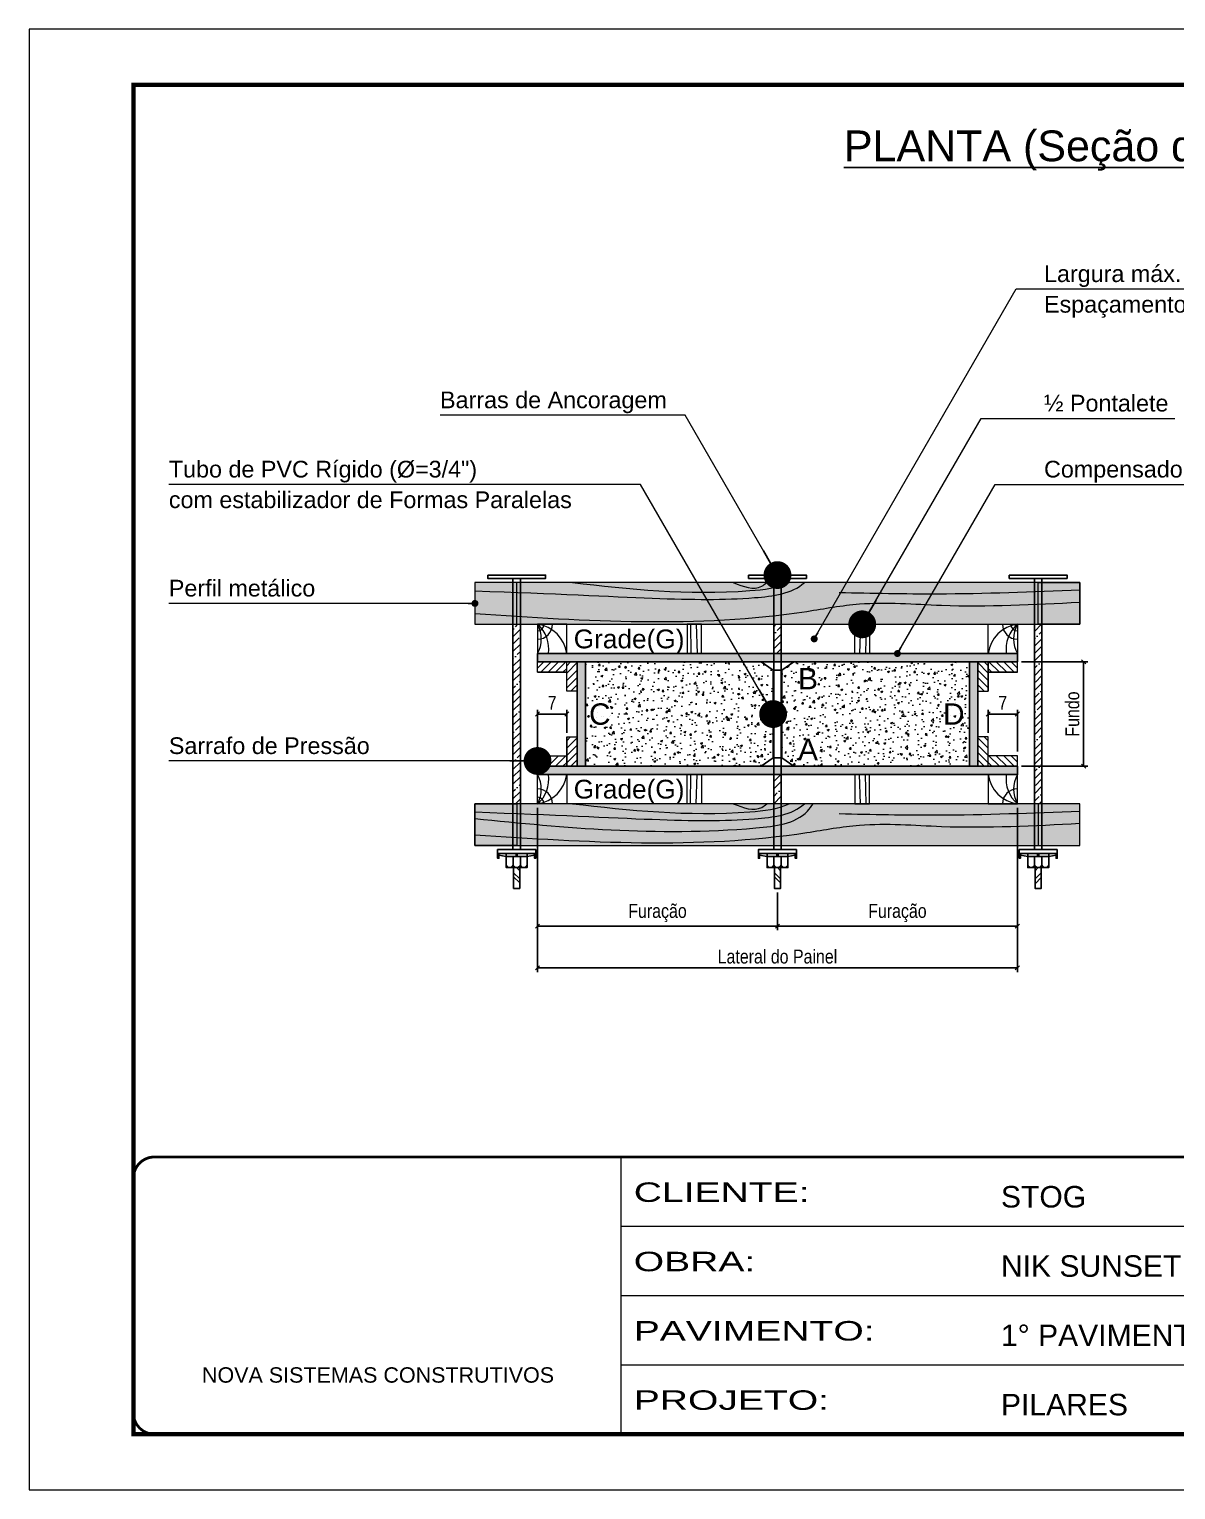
# Model space of a CAD drawing. Header units: millimetres. Extents: x 787 to 8287, y -592 to 17063.
# Drawn here: x 6194 to 7018, y 10894 to 11944 of the extents above; entities that cross this region are included whole.
import ezdxf
from ezdxf.enums import TextEntityAlignment as Align

# ---------------------------------------------------------------- set-up
doc = ezdxf.new("R2010")
doc.units = ezdxf.units.MM
for name, pattern in [('CONTINUO', [0]), ('DASHED', [0.75, 0.5, -0.25]), ('HIDDEN', [0.375, 0.25, -0.125])]:
    doc.linetypes.add(name, pattern=pattern)
doc.layers.add('BARRA ANCORAGEM', color=251, linetype='Continuous')
doc.layers.add('COTA', color=241, linetype='Continuous')
for name, color, linetype, lineweight in [('Demarcação 1', 251, 'Continuous', 9), ('Demarcação 2', 254, 'Continuous', 9), ('Folhas', 255, 'Continuous', 9), ('Hachura', 251, 'Continuous', 9), ('Madeira', 126, 'Continuous', 18), ('Perfil Metálico', 224, 'Continuous', 18), ('SARRAFO DE PRESSAO', 251, 'DASHED', 9)]:
    doc.layers.add(name, color=color, linetype=linetype, lineweight=lineweight)
doc.styles.add('ARIAL', font='arial.ttf')
doc.styles.add('COTA TECNICA-50', font='techl___.ttf', dxfattribs={"height": 10})
doc.styles.add('SANSSERIF', font='sas_____.pfb')
doc.styles.get("Standard").update_dxf_attribs({"font": 'arial.ttf'})
doc.styles.add('Tecnologia', font='')
doc.styles.get('Tecnologia').set_extended_font_data('Forgotten Futurist')
doc.dimstyles.new('3x', dxfattribs={"dimtxt": 10, "dimasz": 5, "dimexe": 7, "dimexo": 5, "dimgap": 4, "dimtad": 1, "dimdec": 4, "dimlfac": 0.3333333333333333, "dimdsep": 46, "dimtxsty": 'Standard', "dimblk": 'DOT', "dimcen": 0.09, "dimclrd": 1, "dimclre": 1, "dimclrt": 2, "dimadec": 0, "dimazin": 2, "dimtfac": 1, "dimtdec": 4, "dimtmove": 0, "dimatfit": 3, "dimldrblk": 'DOT', "dimfxl": 0, "dimtolj": 1, "dimtzin": 0, "dimlwd": 9, "dimlwe": 9, "dimarcsym": 0})
doc.dimstyles.new('COTA PAINEL-50', dxfattribs={"dimtxt": 10, "dimasz": 3, "dimexe": 3, "dimexo": 3, "dimgap": 3, "dimtad": 1, "dimdec": 1, "dimzin": 12, "dimdsep": 46, "dimtxsty": 'COTA TECNICA-50', "dimblk1": 'OBLIQUE', "dimblk2": 'OBLIQUE', "dimsah": 1, "dimcen": 0.9, "dimclrd": 4, "dimclre": 4, "dimclrt": 240, "dimadec": 1, "dimazin": 3, "dimtfac": 1, "dimtdec": 1, "dimtmove": 0, "dimatfit": 3, "dimfxl": 0, "dimtolj": 1, "dimtzin": 12, "dimarcsym": 0})
pattern_1 = [(45, (-985.817407398943, 18945.69588823731), (-5.303300858899106, 5.303300858899107), []), (45, (-980.514106548937, 18945.69588823731), (-5.303300858899106, 5.303300858899107), [9.375, -1.875, 0, -1.875])]

# ---------------------------------------------------------------- blocks, each defined once
blk = doc.blocks.new('_Oblique')
at = {"color": 0, "linetype": 'ByBlock', "lineweight": -2}
blk.add_line((-0.5, -0.5), (0.5, 0.5), dxfattribs=at)
blk = doc.blocks.new('*D289')
at = {"layer": 'COTA', "color": 4, "lineweight": -2}
for p, q in [((6907.511928623306, 11489.3261033195), (6955.175473147383, 11489.3261033195)), ((6952.175473147383, 11489.3261033195), (6952.175473147383, 11414.3261033945)), ((6907.511928623364, 11414.3261033945), (6955.175473147383, 11414.3261033945))]:
    blk.add_line(p, q, dxfattribs=at)
at = {"layer": 'Defpoints', "color": 0}
for p in [(6904.511928623306, 11489.3261033195), (6904.511928623364, 11414.3261033945), (6952.175473147383, 11414.3261033945)]:
    blk.add_point(p, dxfattribs=at)
at = {"layer": 'COTA', "color": 4, "lineweight": -2, "xscale": 3, "yscale": 3, "zscale": 3}
for p, rotation in [((6952.175473147383, 11489.3261033195), 90), ((6952.175473147383, 11414.3261033945), 270)]:
    blk.add_blockref('_Oblique', p, dxfattribs=dict(at, rotation=rotation))
at = {"layer": 'COTA', "color": 240, "insert": (6944.051204141537, 11451.826103357), "char_height": 10, "attachment_point": 5, "rotation": 90, "style": 'COTA TECNICA-50'}
blk.add_mtext('\\A1;Fundo', dxfattribs=at)
blk = doc.blocks.new('*D290')
at = {"layer": 'COTA', "color": 4, "lineweight": -2}
for p, q in [((6559.511929029155, 11384.32610342411), (6559.511929029155, 11296.36357000111)), ((6732.011928826301, 11323.43746348802), (6732.011928826301, 11296.36357000111)), ((6559.511929029155, 11299.36357000111), (6732.011928826301, 11299.36357000111))]:
    blk.add_line(p, q, dxfattribs=at)
at = {"layer": 'Defpoints', "color": 0}
for p in [(6559.511929029155, 11387.32610342411), (6732.011928826301, 11326.43746348802), (6732.011928826301, 11299.36357000111)]:
    blk.add_point(p, dxfattribs=at)
at = {"layer": 'COTA', "color": 4, "lineweight": -2, "xscale": 3, "yscale": 3, "zscale": 3, "rotation": 180}
blk.add_blockref('_Oblique', (6559.511929029155, 11299.36357000111), dxfattribs=at)
at = {"layer": 'COTA', "color": 4, "lineweight": -2, "xscale": 3, "yscale": 3, "zscale": 3}
blk.add_blockref('_Oblique', (6732.011928826301, 11299.36357000111), dxfattribs=at)
at = {"layer": 'COTA', "color": 240, "insert": (6645.761928927728, 11308.75976883151), "char_height": 10, "attachment_point": 5, "style": 'COTA TECNICA-50'}
blk.add_mtext('\\A1;Furação', dxfattribs=at)
blk = doc.blocks.new('*D291')
at = {"layer": 'COTA', "color": 4, "lineweight": -2}
for p, q in [((6904.511928623418, 11384.32610342411), (6904.511928623418, 11296.36357000111)), ((6732.011928826301, 11323.43746348802), (6732.011928826301, 11296.36357000111)), ((6732.011928826301, 11299.36357000111), (6904.511928623418, 11299.36357000111))]:
    blk.add_line(p, q, dxfattribs=at)
at = {"layer": 'Defpoints', "color": 0}
for p in [(6904.511928623418, 11387.32610342411), (6732.011928826301, 11326.43746348802), (6904.511928623418, 11299.36357000111)]:
    blk.add_point(p, dxfattribs=at)
at = {"layer": 'COTA', "color": 4, "lineweight": -2, "xscale": 3, "yscale": 3, "zscale": 3, "rotation": 180}
blk.add_blockref('_Oblique', (6732.011928826301, 11299.36357000111), dxfattribs=at)
at = {"layer": 'COTA', "color": 4, "lineweight": -2, "xscale": 3, "yscale": 3, "zscale": 3}
blk.add_blockref('_Oblique', (6904.511928623418, 11299.36357000111), dxfattribs=at)
at = {"layer": 'COTA', "color": 240, "insert": (6818.26192872486, 11308.75976883151), "char_height": 10, "attachment_point": 5, "style": 'COTA TECNICA-50'}
blk.add_mtext('\\A1;Furação', dxfattribs=at)
blk = doc.blocks.new('*D292')
at = {"layer": 'COTA', "color": 4, "lineweight": -2}
for p, q in [((6559.511929029155, 11384.32610342411), (6559.511929029155, 11266.36357000111)), ((6904.511928623418, 11384.32610342411), (6904.511928623418, 11266.36357000111)), ((6559.511929029155, 11269.36357000111), (6904.511928623418, 11269.36357000111))]:
    blk.add_line(p, q, dxfattribs=at)
at = {"layer": 'Defpoints', "color": 0}
for p in [(6559.511929029155, 11387.32610342411), (6904.511928623418, 11387.32610342411), (6904.511928623418, 11269.36357000111)]:
    blk.add_point(p, dxfattribs=at)
at = {"layer": 'COTA', "color": 4, "lineweight": -2, "xscale": 3, "yscale": 3, "zscale": 3, "rotation": 180}
blk.add_blockref('_Oblique', (6559.511929029155, 11269.36357000111), dxfattribs=at)
at = {"layer": 'COTA', "color": 4, "lineweight": -2, "xscale": 3, "yscale": 3, "zscale": 3}
blk.add_blockref('_Oblique', (6904.511928623418, 11269.36357000111), dxfattribs=at)
at = {"layer": 'COTA', "color": 240, "insert": (6732.011928826287, 11277.42204953327), "char_height": 10, "attachment_point": 5, "style": 'COTA TECNICA-50'}
blk.add_mtext('\\A1;Lateral do Painel', dxfattribs=at)
blk = doc.blocks.new('*D293')
at = {"layer": 'COTA', "color": 4, "lineweight": -2}
for p, q in [((6559.511929029242, 11424.82610338625), (6559.511929029242, 11454.826103357)), ((6559.511929029242, 11451.826103357), (6580.511929006134, 11451.826103357)), ((6580.511929006134, 11438.32610337307), (6580.511929006134, 11454.826103357))]:
    blk.add_line(p, q, dxfattribs=at)
at = {"layer": 'Defpoints', "color": 0}
for p in [(6580.511929006134, 11451.826103357), (6580.511929006134, 11435.32610337307), (6559.511929029242, 11421.82610338625)]:
    blk.add_point(p, dxfattribs=at)
at = {"layer": 'COTA', "color": 4, "lineweight": -2, "xscale": 3, "yscale": 3, "zscale": 3, "rotation": 180}
blk.add_blockref('_Oblique', (6559.511929029242, 11451.826103357), dxfattribs=at)
at = {"layer": 'COTA', "color": 4, "lineweight": -2, "xscale": 3, "yscale": 3, "zscale": 3}
blk.add_blockref('_Oblique', (6580.511929006134, 11451.826103357), dxfattribs=at)
at = {"layer": 'COTA', "color": 240, "insert": (6570.011929017717, 11459.89920277221), "char_height": 10, "attachment_point": 5, "style": 'COTA TECNICA-50'}
blk.add_mtext('\\A1;7', dxfattribs=at)
blk = doc.blocks.new('*D294')
at = {"layer": 'COTA', "color": 4, "lineweight": -2}
for p, q in [((6883.51192864644, 11438.32610337307), (6883.51192864644, 11454.826103357)), ((6904.511928623302, 11451.826103357), (6883.51192864644, 11451.826103357)), ((6904.511928623302, 11424.82610338625), (6904.511928623302, 11454.826103357))]:
    blk.add_line(p, q, dxfattribs=at)
at = {"layer": 'Defpoints', "color": 0}
for p in [(6883.51192864644, 11451.826103357), (6883.51192864644, 11435.32610337307), (6904.511928623302, 11421.82610338625)]:
    blk.add_point(p, dxfattribs=at)
at = {"layer": 'COTA', "color": 4, "lineweight": -2, "xscale": 3, "yscale": 3, "zscale": 3, "rotation": 180}
blk.add_blockref('_Oblique', (6883.51192864644, 11451.826103357), dxfattribs=at)
at = {"layer": 'COTA', "color": 4, "lineweight": -2, "xscale": 3, "yscale": 3, "zscale": 3}
blk.add_blockref('_Oblique', (6904.511928623302, 11451.826103357), dxfattribs=at)
at = {"layer": 'COTA', "color": 240, "insert": (6894.011928634885, 11459.89920277221), "char_height": 10, "attachment_point": 5, "style": 'COTA TECNICA-50'}
blk.add_mtext('\\A1;7', dxfattribs=at)
blk = doc.blocks.new('_Dot')
at = {"color": 0, "linetype": 'ByBlock', "lineweight": -2}
blk.add_line((-0.5, 0), (-1, 0), dxfattribs=at)
at = {"color": 0, "linetype": 'ByBlock', "const_width": 0.5}
blk.add_lwpolyline([(-0.25, 0, 1), (0.25, 0, 1)], format="xyb", close=True, dxfattribs=at)
blk = doc.blocks.new('9999999999')
at = {"color": 30, "linetype": 'CONTINUO'}
for p, q in [((98564.56196592061, 34230.20511460536), (98564.56196592061, 34429.44862801625)), ((98564.56196592061, 34379.63774966353), (99583.97835781069, 34379.63774966353)), ((98564.56196592061, 34329.8268713108), (99487.97835781069, 34329.8268713108)), ((98564.56196592063, 34280.01599295808), (99487.97835781069, 34280.01599295808))]:
    blk.add_line(p, q, dxfattribs=at)
at = {"color": 30, "linetype": 'CONTINUO', "const_width": 2}
blk.add_lwpolyline([(99583.97835781069, 34230.20511460536), (99583.97835781069, 34414.44862801625, 0.4142135623730951), (99568.97835781069, 34429.44862801625), (98228.97835781069, 34429.44862801625, 0.4142135623730951), (98213.97835781069, 34414.44862801625), (98213.97835781069, 34245.20511460536, 0.4142135623730951), (98228.97835781069, 34230.20511460536), (99583.97835781069, 34230.20511460536)], format="xyb", dxfattribs=at)
at = {"layer": 'Folhas'}
blk.add_lwpolyline([(98138.97835781069, 34190.20511460536), (99623.97835781069, 34190.20511460536), (99623.97835781069, 35240.20511460536), (98138.97835781069, 35240.20511460536)], close=True, dxfattribs=at)
at = {"layer": 'Folhas', "color": 30, "const_width": 3}
blk.add_lwpolyline([(98213.97835781069, 34230.20511460536), (99583.97835781069, 34230.20511460536), (99583.97835781069, 35200.20511460536), (98213.97835781069, 35200.20511460536)], close=True, dxfattribs=at)
at = {"color": 7, "linetype": 'Continuous', "ltscale": 5, "style": 'ARIAL'}
for s, height, p in [('STOG', 15.48288, (98837.6812528586, 34393.12953067552)), ('NIK SUNSET', 15.48288, (98837.6812528586, 34343.3186523228)), ('1° PAVIMENTO', 15.48288, (98837.6812528586, 34293.50777397008)), ('NOVA SISTEMAS CONSTRUTIVOS', 11.0592, (98263.18703214587, 34267.21182737108)), ('PILARES', 15.48288, (98837.6812528586, 34243.69689561735))]:
    blk.add_text(s, height=height, dxfattribs=at).set_placement(p)
at = {"layer": 'Folhas', "color": 7, "style": 'Tecnologia', "width": 1.5}
for s, p in [('CLIENTE:', (98573.65419061291, 34397.16605924374)), ('OBRA:', (98573.65419061291, 34347.31415840245)), ('PAVIMENTO:', (98573.65419061291, 34297.50328004972)), ('PROJETO:', (98573.65419061291, 34247.692401697))]:
    blk.add_text(s, height=14, dxfattribs=at).set_placement(p)

msp = doc.modelspace()

# ---------------------------------------------------------------- hatches: boundary and pattern name
at = {"layer": 'Demarcação 1'}
for points in [[(6559.511929029271, 11495.32610331292), (6904.511928623302, 11495.32610331292), (6904.511928623302, 11489.3261033195), (6559.511929029271, 11489.3261033195)], [(6588.011928997927, 11489.3261033195), (6594.011928991291, 11489.3261033195), (6594.011928991291, 11414.3261033945), (6588.011928997927, 11414.3261033945)], [(6870.011928661312, 11489.3261033195), (6876.011928654676, 11489.3261033195), (6876.011928654676, 11414.3261033945), (6870.011928661312, 11414.3261033945)], [(6904.511928623302, 11414.3261033945), (6559.511929029242, 11414.3261033945), (6559.511929029242, 11408.32610340106), (6904.511928623302, 11408.32610340106)]]:
    msp.add_hatch(color=256, dxfattribs=at).paths.add_polyline_path(points)
at = {"layer": 'Demarcação 2'}
for points in [[(6949.511928575339, 11546.32610325678), (6514.511929077264, 11546.32610325678), (6514.511929077264, 11516.32610328978), (6949.511928575339, 11516.32610328978)], [(6949.511928575339, 11387.3261034242), (6514.511929077264, 11387.3261034242), (6514.511929077264, 11357.32610345719), (6949.511928575339, 11357.32610345719)]]:
    msp.add_hatch(color=256, dxfattribs=at).paths.add_polyline_path(points)
at = {"layer": 'Hachura'}
h = msp.add_hatch(dxfattribs=at)
h.set_pattern_fill('ANSI35', color=256, scale=30, style=0)
h.set_pattern_definition(pattern_1)
h.paths.add_polyline_path([(6541.848384505247, 11387.3261034242), (6547.175473586271, 11387.3261034242), (6547.175473586271, 11516.32610328978), (6541.848384505247, 11516.32610328978)])
h = msp.add_hatch(dxfattribs=at)
h.set_pattern_fill('ANSI35', color=256, scale=30, style=0)
h.set_pattern_definition(pattern_1)
h.paths.add_polyline_path([(6729.348384285804, 11495.32610331292), (6734.675473366799, 11495.32610331292), (6734.675473366799, 11516.32610328978), (6729.348384285804, 11516.32610328978)])
h = msp.add_hatch(dxfattribs=at)
h.set_pattern_fill('ANSI35', color=256, scale=30, style=0)
h.set_pattern_definition(pattern_1)
h.paths.add_polyline_path([(6916.848384066303, 11387.3261034242), (6922.175473147356, 11387.3261034242), (6922.175473147356, 11516.32610328978), (6916.848384066303, 11516.32610328978)])
h = msp.add_hatch(dxfattribs=at)
h.set_pattern_fill('ANSI31', color=256, scale=30, style=0)
h.set_pattern_definition([(45, (2895.102186156488, 10222.78142507711), (-2.651650429449553, 2.651650429449553), [])])
h.paths.add_polyline_path([(6580.511929006134, 11489.3261033195), (6559.511929029242, 11489.3261033195), (6559.511929029242, 11481.82610332775), (6580.511929006134, 11481.82610332775)])
h = msp.add_hatch(dxfattribs=at)
h.set_pattern_fill('ANSI31', color=256, scale=30, style=0)
h.set_pattern_definition([(45, (9695.607702008208, 16219.16652532628), (-2.651650429449553, 2.651650429449553), [])])
h.paths.add_polyline_path([(6588.011928997927, 11468.32610334259), (6588.011928997927, 11489.3261033195), (6580.511929006134, 11489.3261033195), (6580.511929006134, 11468.32610334259)])
h = msp.add_hatch(dxfattribs=at)
h.set_pattern_fill('AR-CONC', color=256, scale=2, style=0)
h.set_pattern_definition([(49.99999999999999, (2895.102186156488, 10242.28142507711), (14.34520365201507, -1.255042699651902), [1.5, -16.5]), (355, (2895.102186156488, 10242.28142507711), (-2.77502667226, 15.04384267400024), [1.2, -13.2]), (100.4514, (2896.297619756493, 10242.17683827711), (11.57018763428043, 13.78879084121907), [1.274803799999988, -14.0228422399999]), (46.18420000000002, (2895.102186156488, 10246.28142507711), (21.34482097251289, -3.310380286580362), [2.249999999999994, -24.74999999999995]), (96.63559999999998, (2896.880921056487, 10246.00555893711), (18.69325411097407, 19.48235741800884), [1.912205759999996, -21.03425999999994]), (351.1842, (2895.102186156488, 10246.28142507711), (18.69323890267254, 19.48237201850649), [1.8, -19.8]), (21, (2897.102186156488, 10245.28142507711), (11.93814104236923, -8.052377813306776), [1.5, -16.5]), (326.0000000000001, (2897.102186156488, 10245.28142507711), (4.866306638431634, 14.50300090093706), [1.2, -13.2]), (71.4514, (2898.097030816491, 10244.61039295711), (16.8044525716298, 6.450609934199048), [1.2748038, -14.02284224]), (37.50000000000001, (2895.102186156488, 10242.28142507711), (0.2431971063458134, 6.65787707662623), [0, -13.04, 0, -13.4, 0, -13.25]), (7.499999999999999, (2895.102186156488, 10242.28142507711), (5.261390748842972, 7.888234237647205), [0, -7.64, 0, -12.74, 0, -5.05]), (327.5, (2890.642186156481, 10242.28142507711), (10.67644872344818, -0.451097434687596), [0, -5, 0, -15.6, 0, -20.7]), (317.5, (2888.642186156481, 10242.28142507711), (11.66372338684772, 2.002099646646353), [0, -6.5, 0, -10.36, 0, -14.7])])
h.paths.add_polyline_path([(6728.886928829474, 11483.32610332549), (6720.348384294768, 11489.3261033195), (6594.011928991291, 11489.3261033195), (6594.011928991291, 11414.3261033945), (6720.348384294768, 11414.3261033945), (6728.886928829474, 11420.3261033885)])
h.paths.add_polyline_path([(6870.011928661312, 11414.3261033945), (6870.011928661312, 11489.3261033195), (6743.675473357835, 11489.3261033195), (6735.136928823129, 11483.32610332551), (6735.136928823129, 11420.32610338849), (6743.675473357835, 11414.3261033945)])
h.paths.add_polyline_path([(6592.560153715771, 11439.9131975038), (6615.99829830118, 11439.9131975038), (6615.99829830118, 11463.7390092102), (6592.560153715771, 11463.7390092102)], flags=9)
h.paths.add_polyline_path([(6742.945826110947, 11414.80610340717), (6765.000942048493, 11414.80610340717), (6765.000942048493, 11437.84610338182), (6742.945826110947, 11437.84610338182)], flags=25)
h.paths.add_polyline_path([(6742.977258580206, 11465.80610333217), (6764.969509579234, 11465.80610333217), (6764.969509579234, 11488.84610330682), (6742.977258580206, 11488.84610330682)], flags=24)
h.paths.add_polyline_path([(6847.178624762972, 11440.30610336967), (6870.354832104458, 11440.30610336967), (6870.354832104458, 11463.34610334432), (6847.178624762972, 11463.34610334432)], flags=9)
h = msp.add_hatch(dxfattribs=at)
h.set_pattern_fill('ANSI31', color=256, scale=30, style=0)
h.set_pattern_definition([(135, (3768.416155644336, 16219.16652532628), (2.651650429449553, 2.651650429449553), [])])
h.paths.add_polyline_path([(6876.011928654676, 11468.32610334259), (6876.011928654676, 11489.3261033195), (6883.511928646411, 11489.3261033195), (6883.511928646411, 11468.32610334259)])
h = msp.add_hatch(dxfattribs=at)
h.set_pattern_fill('ANSI31', color=256, scale=30, style=0)
h.set_pattern_definition([(135, (10568.92167149609, 10222.78142507711), (2.651650429449553, 2.651650429449553), [])])
h.paths.add_polyline_path([(6883.511928646411, 11489.3261033195), (6904.511928623302, 11489.3261033195), (6904.511928623302, 11481.82610332775), (6883.511928646411, 11481.82610332775)])
h = msp.add_hatch(dxfattribs=at)
h.set_pattern_fill('ANSI31', color=256, scale=30, style=0)
h.set_pattern_definition([(45, (9695.607702008208, 16165.16652537984), (-2.651650429449553, 2.651650429449553), [])])
h.paths.add_polyline_path([(6588.011928997868, 11414.32610339616), (6588.011928997868, 11435.32610337307), (6580.511929006134, 11435.32610337307), (6580.511929006134, 11414.32610339616)])
h = msp.add_hatch(dxfattribs=at)
h.set_pattern_fill('ANSI31', color=256, scale=30, style=0)
h.set_pattern_definition([(135, (3768.416155644394, 16165.16652537984), (2.651650429449553, 2.651650429449553), [])])
h.paths.add_polyline_path([(6876.011928654676, 11414.32610339616), (6876.011928654676, 11435.32610337307), (6883.51192864644, 11435.32610337307), (6883.51192864644, 11414.32610339616)])
h = msp.add_hatch(dxfattribs=at)
h.set_pattern_fill('ANSI31', color=256, scale=30, style=0)
h.set_pattern_definition([(45, (2895.102186156488, 10155.28142514386), (-2.651650429449553, 2.651650429449553), [])])
h.paths.add_polyline_path([(6580.511929006134, 11421.82610338625), (6559.511929029242, 11421.82610338625), (6559.511929029242, 11414.3261033945), (6580.511929006134, 11414.3261033945)])
h = msp.add_hatch(dxfattribs=at)
h.set_pattern_fill('ANSI31', color=256, scale=30, style=0)
h.set_pattern_definition([(135, (10568.92167149609, 10155.28142514386), (2.651650429449553, 2.651650429449553), [])])
h.paths.add_polyline_path([(6883.511928646411, 11421.82610338625), (6904.511928623302, 11421.82610338625), (6904.511928623302, 11414.3261033945), (6883.511928646411, 11414.3261033945)])
h = msp.add_hatch(dxfattribs=at)
h.set_pattern_fill('ANSI35', color=256, scale=30, style=0)
h.set_pattern_definition(pattern_1)
h.paths.add_polyline_path([(6734.67547336674, 11408.32610340106), (6729.348384285746, 11408.32610340106), (6729.348384285746, 11387.3261034242), (6734.67547336674, 11387.3261034242)])

# ---------------------------------------------------------------- linework, layer by layer
for p, q in [((6883.511928646411, 11468.32610334259), (6883.511928646411, 11489.3261033195)), ((6580.511929006134, 11481.82610332775), (6559.511929029242, 11481.82610332775)), ((6883.511928646411, 11481.82610332775), (6904.511928623302, 11481.82610332775)), ((6580.511929006134, 11414.32610339616), (6580.511929006134, 11435.32610337307))]:
    msp.add_line(p, q)
for points in [[(6559.511929029271, 11495.32610331292), (6904.511928623302, 11495.32610331292), (6904.511928623302, 11489.3261033195), (6559.511929029271, 11489.3261033195)], [(6588.011928997927, 11489.3261033195), (6594.011928991291, 11489.3261033195), (6594.011928991291, 11414.3261033945), (6588.011928997927, 11414.3261033945)], [(6870.011928661312, 11489.3261033195), (6876.011928654676, 11489.3261033195), (6876.011928654676, 11414.3261033945), (6870.011928661312, 11414.3261033945)], [(6904.511928623302, 11414.3261033945), (6559.511929029242, 11414.3261033945), (6559.511929029242, 11408.32610340106), (6904.511928623302, 11408.32610340106)]]:
    msp.add_lwpolyline(points, close=True)
at = {"layer": 'BARRA ANCORAGEM'}
for p, q in [((6541.848384505218, 11549.32610325677), (6541.848384505189, 11546.32610325678)), ((6547.175473586241, 11549.32610325677), (6547.175473586241, 11546.32610325678)), ((6729.348384285746, 11549.32610325677), (6729.348384285746, 11546.32610325677)), ((6734.675473366799, 11549.32610325677), (6734.675473366799, 11546.32610325677)), ((6916.848384066303, 11549.32610325677), (6916.848384066303, 11546.32610325678)), ((6922.175473147327, 11549.32610325677), (6922.175473147327, 11546.32610325678)), ((6541.848384505247, 11387.3261034242), (6541.848384505247, 11516.32610328978)), ((6547.175473586271, 11387.3261034242), (6547.175473586271, 11516.32610328978)), ((6729.348384285804, 11516.32610328978), (6729.348384285804, 11495.32610331289)), ((6734.675473366799, 11516.32610328978), (6734.675473366799, 11495.32610331289)), ((6916.848384066303, 11387.3261034242), (6916.848384066303, 11516.32610328978)), ((6922.175473147356, 11387.3261034242), (6922.175473147356, 11516.32610328978)), ((6735.136928823129, 11483.32610332551), (6728.886928829474, 11483.32610332549)), ((6735.136928823129, 11420.32610338849), (6728.886928829474, 11420.3261033885)), ((6729.348384285746, 11408.32610340109), (6729.348384285746, 11387.3261034242)), ((6734.67547336674, 11408.32610340109), (6734.67547336674, 11387.3261034242)), ((6537.000477741174, 11349.32184577577), (6531.698276820294, 11350.48599141776)), ((6546.721179429434, 11339.18655578438), (6544.470271725724, 11341.43746348805)), ((6552.023380350314, 11349.32184577577), (6557.325581271194, 11350.48599141776)), ((6724.500477521731, 11349.32184577576), (6719.198276600851, 11350.48599141776)), ((6734.221179209992, 11339.18655578438), (6731.970271506281, 11341.43746348804)), ((6739.523380130871, 11349.32184577576), (6744.825581051751, 11350.48599141776)), ((6912.00047730223, 11349.32184577577), (6906.698276381379, 11350.48599141776)), ((6917.302678223168, 11339.18655578438), (6919.55358592682, 11341.43746348805)), ((6927.02337991137, 11349.32184577577), (6932.32558083225, 11350.48599141776)), ((6546.721179429434, 11333.32152930004), (6542.302678662083, 11337.74003006739)), ((6546.721179429493, 11330.38901606522), (6542.302678662083, 11334.80751683263)), ((6734.221179209992, 11333.32152930004), (6729.802678442611, 11337.74003006739)), ((6734.22117921005, 11330.38901606522), (6729.802678442611, 11334.80751683263)), ((6917.302678223168, 11333.32152930004), (6921.72117899049, 11337.7400300674)), ((6917.302678223168, 11329.84756141595), (6921.72117899049, 11334.2660621833))]:
    msp.add_line(p, q, dxfattribs=at)
at = {"layer": 'BARRA ANCORAGEM', "linetype": 'HIDDEN'}
for p, q in [((6541.848384505189, 11546.32610325678), (6541.848384505247, 11516.32610328978)), ((6547.175473586241, 11546.32610325678), (6547.175473586271, 11516.32610328978)), ((6729.348384285804, 11546.32610325677), (6729.348384285804, 11516.32610328978)), ((6734.675473366857, 11546.32610325677), (6734.675473366799, 11516.32610328978)), ((6916.848384066303, 11546.32610325678), (6916.848384066303, 11516.32610328978)), ((6922.175473147327, 11546.32610325678), (6922.175473147356, 11516.32610328978)), ((6729.348384285804, 11495.32610331289), (6729.348384285746, 11408.32610340109)), ((6734.675473366799, 11495.32610331289), (6734.67547336674, 11408.32610340109)), ((6541.848384505247, 11387.3261034242), (6541.848384505247, 11354.32610345722)), ((6547.175473586271, 11387.3261034242), (6547.175473586271, 11354.32610345722)), ((6729.348384285746, 11387.3261034242), (6729.348384285746, 11354.32610345719)), ((6734.67547336674, 11387.3261034242), (6734.675473366682, 11354.32610345719)), ((6916.848384066303, 11387.3261034242), (6916.848384066303, 11354.32610345722)), ((6922.175473147356, 11387.3261034242), (6922.175473147356, 11354.32610345722))]:
    msp.add_line(p, q, dxfattribs=at)
at = {"layer": 'BARRA ANCORAGEM', "flags": 128}
for points in [[(6523.709458856836, 11551.72592270552), (6565.314399234652, 11551.72592270552), (6565.314399234623, 11549.32610325678), (6523.709458856836, 11549.32610325678)], [(6711.209458637393, 11551.72592270552), (6752.814399015209, 11551.72592270552), (6752.814399015151, 11549.32610325678), (6711.209458637393, 11549.32610325678)], [(6898.709458417921, 11551.72592270552), (6940.314398795708, 11551.72592270552), (6940.314398795708, 11549.32610325678), (6898.709458417921, 11549.32610325678)]]:
    msp.add_lwpolyline(points, close=True, dxfattribs=at)
at = {"layer": 'BARRA ANCORAGEM'}
msp.add_lwpolyline([(6720.348384294768, 11489.3261033195), (6743.675473357835, 11489.3261033195), (6735.136928823129, 11483.32610332551), (6735.136928823129, 11420.32610338849), (6743.675473357835, 11414.3261033945), (6720.348384294768, 11414.3261033945), (6728.886928829474, 11420.3261033885), (6728.886928829474, 11483.32610332549)], close=True, dxfattribs=at)
at = {"layer": 'BARRA ANCORAGEM', "flags": 128}
for points in [[(6558.209281424693, 11354.32610345719), (6530.814576666824, 11354.32610345719), (6530.814576666824, 11351.65086247161), (6558.209281424693, 11351.65086247161)], [(6530.814576666824, 11351.65086247161), (6530.814576666911, 11348.09192133254), (6531.698276820294, 11348.09192133254), (6531.698276820294, 11351.65086247161)], [(6552.023380350314, 11351.65086247161), (6552.023380350314, 11341.43746348802), (6537.000477741174, 11341.43746348802), (6537.000477741174, 11351.65086247161)], [(6544.070078968994, 11351.65086247161), (6544.070078968994, 11349.32184577577)], [(6544.953779122494, 11349.32184577577), (6544.953779122494, 11351.65086247161)], [(6557.325581271194, 11351.65086247161), (6557.325581271194, 11348.09192133254), (6558.209281424693, 11348.09192133254), (6558.209281424693, 11354.32610345719)], [(6745.709281205251, 11354.32610345719), (6718.314576447352, 11354.32610345719), (6718.314576447352, 11351.65086247161), (6745.709281205251, 11351.65086247161)], [(6718.314576447352, 11351.65086247161), (6718.314576447439, 11348.09192133252), (6719.198276600851, 11348.09192133252), (6719.198276600851, 11351.65086247161)], [(6739.523380130871, 11351.65086247161), (6739.523380130871, 11341.43746348802), (6724.500477521731, 11341.43746348802), (6724.500477521731, 11351.65086247161)], [(6731.570078749552, 11351.65086247161), (6731.570078749552, 11349.32184577576)], [(6732.453778903051, 11349.32184577576), (6732.453778903051, 11351.65086247161)], [(6744.825581051751, 11351.65086247161), (6744.825581051751, 11348.09192133252), (6745.709281205251, 11348.09192133252), (6745.709281205251, 11354.32610345719)], [(6906.69827638135, 11351.65086247162), (6906.69827638135, 11348.09192133254), (6905.814576227909, 11348.09192133254), (6905.814576227909, 11354.3261034572)], [(6905.814576227909, 11354.3261034572), (6933.20928098575, 11354.3261034572)], [(6933.20928098575, 11351.65086247162), (6905.814576227909, 11351.65086247162)], [(6912.000477302259, 11351.65086247162), (6912.000477302259, 11341.43746348804), (6927.02337991137, 11341.43746348804), (6927.02337991137, 11351.65086247162)], [(6919.070078530109, 11349.32184577577), (6919.070078530109, 11351.65086247162)], [(6919.953778683579, 11351.65086247162), (6919.953778683579, 11349.32184577577)], [(6933.20928098575, 11354.3261034572), (6933.209280985691, 11348.09192133254), (6932.32558083225, 11348.09192133254), (6932.32558083225, 11351.65086247162)], [(6537.000477741174, 11349.32184577577), (6552.023380350314, 11349.32184577577)], [(6542.302678662054, 11341.43746348806), (6542.302678662054, 11326.43746348802), (6546.721179429434, 11326.43746348802), (6546.721179429434, 11341.43746348806)], [(6724.500477521731, 11349.32184577576), (6739.523380130871, 11349.32184577576)], [(6729.802678442611, 11341.43746348806), (6729.802678442611, 11326.43746348802), (6734.221179209992, 11326.43746348802), (6734.221179209992, 11341.43746348806)], [(6927.02337991137, 11349.32184577577), (6912.000477302259, 11349.32184577577)], [(6921.721178990549, 11341.43746348808), (6921.721178990549, 11326.43746348802), (6917.302678223139, 11326.43746348802), (6917.302678223168, 11341.43746348808)]]:
    msp.add_lwpolyline(points, dxfattribs=at)
for points in [[(6541.860828585333, 11349.32184577577), (6541.860828585333, 11343.20486379498, -0.7297960342994486), (6537.000477741174, 11343.20486379498, -0.7297960342994486)], [(6547.163029506213, 11349.32184577577), (6547.163029506213, 11343.20486379498, -0.6666666666662623), (6541.860828585333, 11343.20486379498, -0.6666666666662623)], [(6729.36082836589, 11349.32184577576), (6729.36082836589, 11343.20486379496, -0.7297960342994486), (6724.500477521731, 11343.20486379496, -0.7297960342994486)], [(6734.66302928677, 11349.32184577576), (6734.66302928677, 11343.20486379496, -0.6666666666662623), (6729.36082836589, 11343.20486379496, -0.6666666666662623)], [(6916.860828146389, 11349.32184577577), (6916.860828146389, 11343.20486379498, 0.6666666666662623), (6922.163029067269, 11343.20486379498, 0.6666666666662623)], [(6922.163029067269, 11349.32184577577), (6922.163029067269, 11343.20486379498, 0.7297960342994486), (6927.02337991137, 11343.20486379498, 0.7297960342994486)]]:
    msp.add_lwpolyline(points, format="xyb", dxfattribs=at)
at = {"layer": 'BARRA ANCORAGEM'}
for centre in [(6549.593204928264, 11343.98306651664), (6737.093204708821, 11343.98306651664), (6914.430652724339, 11343.98306651665)]:
    msp.add_arc(centre, 2.551735107341757, 197.756360599955, 342.243639400045, dxfattribs=at)
at = {"layer": 'Hachura'}
for p, q in [((6669.557535846361, 11516.32610329082), (6669.839814040512, 11495.32610331185)), ((6673.51064466434, 11516.32610329082), (6674.219375399167, 11495.32610331185)), ((6791.740672509994, 11516.32610329082), (6791.031941775225, 11495.32610331185)), ((6795.693781327973, 11516.32610329082), (6795.411503133822, 11495.32610331185)), ((6669.557535846361, 11387.32610342317), (6669.839814040512, 11408.32610340214)), ((6673.51064466434, 11387.32610342317), (6674.219375399167, 11408.32610340214)), ((6791.740672509994, 11387.32610342317), (6791.031941775225, 11408.32610340214)), ((6795.693781327973, 11387.32610342317), (6795.411503133822, 11408.32610340214))]:
    msp.add_line(p, q, dxfattribs=at)
for centre, radius, start, end in [((6556.257219831336, 11492.07139411499), 24.47210757406724, 7.642793839097404, 82.35720616132271), ((6543.922562520129, 11498.43023712112), 23.73373915088548, 352.4847589453361, 48.94037234392199), ((6540.196705505361, 11505.82610330134), 21.98471877318981, 331.4709372012165, 28.52906279878348), ((6559.511929029242, 11516.32610328978), 1.746188389899414, 270, 359.9999999995831), ((6559.511929029242, 11516.32610328978), 4.750850746869671, 270, 0), ((6559.511929029242, 11516.32610328978), 10.70049253431805, 270, 0), ((6907.766637821238, 11492.07139411499), 24.47210757406724, 97.64279383867728, 172.3572061609026), ((6904.511928623302, 11516.32610328978), 10.70049253431805, 180, 270), ((6920.101295132445, 11498.43023712112), 23.73373915088548, 131.059627656078, 187.5152410546639), ((6904.51192862336, 11516.32610328978), 4.750850746869671, 180, 269.9999999991662), ((6923.827152147242, 11505.82610330134), 21.98471877318981, 151.4709372012165, 208.5290627987835), ((6904.511928623302, 11516.32610328978), 1.746188389899414, 180, 270), ((6556.257219831336, 11411.58081259897), 24.47210757406724, 277.6427938386773, 352.3572061609026), ((6543.922562520129, 11405.22196959286), 23.73373915088548, 311.059627656078, 7.515241054663948), ((6540.196705505361, 11397.82610341263), 21.98471877318981, 331.4709372012165, 28.52906279878348), ((6907.766637821238, 11411.58081259897), 24.47210757406724, 187.6427938390974, 262.3572061613227), ((6920.101295132445, 11405.22196959286), 23.73373915088548, 172.4847589453361, 228.940372343922), ((6923.827152147242, 11397.82610341263), 21.98471877318981, 151.4709372012165, 208.5290627987835), ((6559.511929029242, 11387.3261034242), 10.70049253431805, 0, 90), ((6904.511928623302, 11387.3261034242), 10.70049253431805, 90, 180), ((6559.511929029242, 11387.3261034242), 4.750850746869671, 0, 89.99999999916623), ((6559.511929029242, 11387.3261034242), 1.746188389899414, 4.168816632087861e-10, 90)]:
    msp.add_arc(centre, radius, start, end, dxfattribs=at)
for points, knots in [([(6514.511929077264, 11540.42466398972), (6630.679793127514, 11536.27007607686), (6682.789579943776, 11530.88279057022), (6742.510966324939, 11538.16434168728), (6751.368123535234, 11546.32610325678)], [0, 0, 0, 0, 125.1825811556602, 162.3251978992898, 162.3251978992898, 162.3251978992898, 162.3251978992898]), ([(6584.592124602459, 11546.32610325678), (6625.579259710437, 11541.73098632894), (6675.454906396677, 11536.13936769614), (6732.21643540926, 11542.41846035626), (6740.393691918078, 11546.3261032568)], [0, 0, 0, 0, 127.7419890025806, 155.4442459493314, 155.4442459493314, 155.4442459493314, 155.4442459493314]), ([(6514.511929077264, 11381.42466419015), (6630.679793127514, 11377.27007627729), (6682.789579943776, 11371.88279077064), (6742.510966324939, 11379.1643418877), (6751.368123535234, 11387.3261034572)], [0, 0, 0, 0, 125.1825811556602, 162.3251978992898, 162.3251978992898, 162.3251978992898, 162.3251978992898]), ([(6584.592124602459, 11387.3261034572), (6625.579259710437, 11382.73098652936), (6675.454906396677, 11377.13936789657), (6732.21643540926, 11383.41846055668), (6740.393691918078, 11387.32610345722)], [0, 0, 0, 0, 127.7419890025806, 155.4442459493314, 155.4442459493314, 155.4442459493314, 155.4442459493314])]:
    msp.add_open_spline(points, degree=3, knots=knots, dxfattribs=at)
for points in [[(6700.194726478534, 11546.32610325678), (6720.692782622464, 11543.71578387175), (6724.394456816073, 11546.32610325678)], [(6949.511928575339, 11540.81286463371), (6847.03981179784, 11538.04374182367), (6776.445989917433, 11538.97501179272)], [(6514.511929077264, 11524.07079187433), (6753.219815231329, 11525.65172970491), (6791.002613566285, 11530.97573756144), (6849.987284899449, 11530.0385826573), (6949.511928575339, 11532.26688816273)], [(6514.511929077264, 11376.69558243223), (6716.423917162952, 11369.9153658691), (6753.538531926919, 11382.05542538597), (6757.755543182189, 11387.3261034572)], [(6700.194726478534, 11387.3261034572), (6720.692782622464, 11384.71578407218), (6724.394456816073, 11387.3261034572)], [(6514.511929077264, 11365.07079207475), (6753.219815231329, 11366.65172990534), (6791.002613566285, 11371.97573776186), (6849.987284899449, 11371.03858285773), (6949.511928575339, 11373.26688836315)], [(6949.511928575339, 11381.81286483414), (6847.03981179784, 11379.04374202409), (6776.445989917433, 11379.97501199314)]]:
    msp.add_spline(points, degree=3, dxfattribs=at)
at = {"layer": 'Madeira'}
msp.add_line((6904.511928623302, 11489.3261033195), (6876.011928654676, 11489.3261033195), dxfattribs=at)
at = {"layer": 'Madeira', "linetype": 'HIDDEN'}
for points in [[(6514.511929077264, 11516.32610325678), (6544.511929077264, 11516.32610325678), (6544.511929077264, 11546.32610325678), (6514.511929077264, 11546.32610325678)], [(6949.511928575339, 11516.32610325678), (6919.511928575339, 11516.32610325678), (6919.511928575339, 11546.32610325678), (6949.511928575339, 11546.32610325678)], [(6514.511929077264, 11387.3261034572), (6544.511929077264, 11387.3261034572), (6544.511929077264, 11357.3261034572), (6514.511929077264, 11357.3261034572)], [(6949.511928575339, 11387.3261034572), (6919.511928575339, 11387.3261034572), (6919.511928575339, 11357.3261034572), (6949.511928575339, 11357.3261034572)]]:
    msp.add_lwpolyline(points, close=True, dxfattribs=at)
at = {"layer": 'Madeira'}
for points in [[(6559.511929029242, 11495.32610331288), (6580.511929006134, 11495.32610331288), (6580.511929006134, 11516.32610328978), (6559.511929029242, 11516.32610328978)], [(6677.511928995656, 11516.32610329082), (6667.011929006134, 11516.32610329082), (6667.011929006134, 11495.32610331185), (6677.511928995656, 11495.32610331185)], [(6787.739388178736, 11516.32610329082), (6798.2393881682, 11516.32610329082), (6798.2393881682, 11495.32610331185), (6787.739388178736, 11495.32610331185)], [(6904.511928623302, 11495.32610331288), (6883.511928646411, 11495.32610331288), (6883.511928646411, 11516.32610328978), (6904.511928623302, 11516.32610328978)], [(6559.511929029242, 11408.32610340106), (6580.511929006134, 11408.32610340106), (6580.511929006134, 11387.32610342419), (6559.511929029242, 11387.32610342419)], [(6677.511928995656, 11387.32610342317), (6667.011929006134, 11387.32610342317), (6667.011929006134, 11408.32610340214), (6677.511928995656, 11408.32610340214)], [(6787.739388178736, 11387.32610342317), (6798.2393881682, 11387.32610342317), (6798.2393881682, 11408.32610340214), (6787.739388178736, 11408.32610340214)], [(6904.511928623302, 11408.32610340106), (6883.511928646411, 11408.32610340106), (6883.511928646411, 11387.32610342419), (6904.511928623302, 11387.32610342419)]]:
    msp.add_lwpolyline(points, close=True, dxfattribs=at)
for points in [[(6580.511929007822, 11481.82610332775), (6559.511929029242, 11481.82610332775), (6559.511929029242, 11489.3261033195)], [(6559.511929029242, 11489.3261033195), (6588.011928997927, 11489.3261033195)], [(6588.011928997927, 11489.3261033195), (6588.011928997927, 11468.32610334093), (6580.511929006134, 11468.32610334093), (6580.511929006134, 11489.3261033195)], [(6876.011928654676, 11489.3261033195), (6876.011928654676, 11468.32610334093), (6883.511928646411, 11468.32610334093), (6883.511928646411, 11489.3261033195)], [(6883.511928644781, 11481.82610332775), (6904.511928623302, 11481.82610332775), (6904.511928623302, 11489.3261033195)], [(6580.511929006134, 11414.3261033945), (6580.511929006134, 11435.32610337307), (6588.011928997868, 11435.32610337307), (6588.011928997868, 11414.3261033945)], [(6883.51192864644, 11414.3261033945), (6883.51192864644, 11435.32610337307), (6876.011928654676, 11435.32610337307), (6876.011928654676, 11414.3261033945), (6904.511928623302, 11414.3261033945)], [(6588.011928997868, 11414.3261033945), (6559.511929029242, 11414.3261033945), (6559.511929029242, 11421.82610338625), (6580.511929007822, 11421.82610338625)], [(6904.511928623302, 11414.3261033945), (6904.511928623302, 11421.82610338625), (6883.511928644781, 11421.82610338625)]]:
    msp.add_lwpolyline(points, dxfattribs=at)
at = {"layer": 'Perfil Metálico'}
for points in [[(6949.511928575339, 11546.32610325678), (6514.511929077264, 11546.32610325678), (6514.511929077264, 11516.32610328978), (6949.511928575339, 11516.32610328978)], [(6949.511928575339, 11387.3261034242), (6514.511929077264, 11387.3261034242), (6514.511929077264, 11357.32610345719), (6949.511928575339, 11357.32610345719)]]:
    msp.add_lwpolyline(points, close=True, dxfattribs=at)

# ---------------------------------------------------------------- block references
at = {"layer": 'SARRAFO DE PRESSAO', "color": 6, "linetype": 'ByBlock'}
msp.add_blockref('9999999999', (-91944.98210827283, -23296.06256561734), dxfattribs=at)

# ---------------------------------------------------------------- texts
at = {"color": 0, "linetype": 'Continuous', "ltscale": 5, "style": 'ARIAL'}
msp.add_text('%%UPLANTA (Seção do Pilar)', height=22.1184, dxfattribs=at).set_placement((6954.948626931866, 11849.23570164133), align=Align.CENTER)
for s, p in [('Largura máx. da Grade 1,50m', (6923.691233728801, 11762.39557896563)), ('Barras de Ancoragem', (6489.404830546751, 11671.66700473218)), ('½ Pontalete', (6923.691281125874, 11669.32931841415)), ('Tubo de PVC Rígido (Ø=3/4")', (6294.413042877153, 11621.87650224056)), ('Compensado 18mm', (6923.691281125874, 11621.87650224056)), ('Perfil metálico', (6294.413042877153, 11536.32610325678)), ('Sarrafo de Pressão ', (6294.413042877153, 11423.07610339449))]:
    msp.add_text(s, height=12, dxfattribs=at).set_placement(p)
for s, p in [('Espaçamento entre Pontaletes', (6923.691233728801, 11752.39557896563)), ('com estabilizador de Formas Paralelas', (6294.413042877153, 11611.87650224056))]:
    msp.add_text(s, height=12, dxfattribs=at).set_placement(p, align=Align.TOP_LEFT)
at = {"color": 0, "linetype": 'Continuous'}
for s, height, style, p in [('Grade(G)', 13.4999999865, 'SANSSERIF', (6585.511929006134, 11505.82610330134)), ('C', 15.35999998310244, 'ARIAL', (6596.531122333537, 11451.826103357)), ('D', 15.35999998310244, 'ARIAL', (6851.018624758748, 11451.826103357)), ('Grade(G)', 13.4999999865, 'SANSSERIF', (6585.511929006134, 11397.82610341262))]:
    msp.add_text(s, height=height, dxfattribs=dict(at, style=style)).set_placement(p, align=Align.MIDDLE_LEFT)
at = {"color": 0, "linetype": 'Continuous', "style": 'ARIAL'}
for s, p in [('B', (6753.97338407972, 11477.3261033195)), ('A', (6753.973384079749, 11426.3261033945))]:
    msp.add_text(s, height=15.35999998310245, dxfattribs=at).set_placement(p, align=Align.MIDDLE_CENTER)

# ---------------------------------------------------------------- dimensions: what is measured, and where the dimension line sits
at = {"layer": 'COTA'}
dim = msp.add_linear_dim(base=(6952.175473147383, 11414.3261033945), p1=(6904.511928623302, 11489.3261033195), p2=(6904.51192862336, 11414.3261033945), angle=90, text='Fundo', dimstyle='COTA PAINEL-50', dxfattribs=at)
dim.commit()
dim.dimension.update_dxf_attribs({"geometry": '*D289', "text_midpoint": (6944.051204141537, 11451.826103357)})
dim = msp.add_linear_dim(base=(6580.511929006134, 11451.826103357), p1=(6559.511929029242, 11421.82610338625), p2=(6580.511929006134, 11435.32610337307), text='7', dimstyle='COTA PAINEL-50', dxfattribs=at)
dim.commit()
dim.dimension.update_dxf_attribs({"geometry": '*D293', "text_midpoint": (6570.011929017717, 11451.826103357), "dimtype": 160})
dim = msp.add_linear_dim(base=(6883.51192864644, 11451.826103357), p1=(6904.511928623302, 11421.82610338625), p2=(6883.51192864644, 11435.32610337307), angle=180, text='7', dimstyle='COTA PAINEL-50', dxfattribs=at)
dim.commit()
dim.dimension.update_dxf_attribs({"geometry": '*D294', "text_midpoint": (6894.011928634885, 11451.826103357), "dimtype": 160})
for base, p1, p2, text, picture, middle in [((6732.011928826301, 11299.36357000111), (6559.511929029155, 11387.32610342411), (6732.011928826301, 11326.43746348802), 'Furação', '*D290', (6645.761928927728, 11308.75976883151)), ((6904.511928623418, 11269.36357000111), (6559.511929029155, 11387.32610342411), (6904.511928623418, 11387.32610342411), 'Lateral do Painel', '*D292', (6732.011928826287, 11277.42204953327)), ((6904.511928623418, 11299.36357000111), (6732.011928826301, 11326.43746348802), (6904.511928623418, 11387.32610342411), 'Furação', '*D291', (6818.26192872486, 11308.75976883151))]:
    dim = msp.add_linear_dim(base=base, p1=p1, p2=p2, text=text, dimstyle='COTA PAINEL-50', dxfattribs=at)
    dim.commit()
    dim.dimension.update_dxf_attribs({"geometry": picture, "text_midpoint": middle})

# ---------------------------------------------------------------- leaders
for points, override in [([(6758.44752923413, 11505.82610330134), (6903.691233728801, 11757.39557896563), (7179.457409614428, 11757.39557896563)], {"dimgap": 3, "dimtad": 0}), ([(6732.011928826272, 11551.72592270552), (6665.65066417725, 11666.66700473218), (6489.404830546751, 11666.66700473218)], {"dimasz": 20}), ([(6792.989388173468, 11516.32610329082), (6878.439084265839, 11664.32931841415), (7017.634547556045, 11664.32931841415)], {"dimasz": 20}), ([(6728.886928829474, 11451.826103357), (6633.595036604202, 11616.87650224056), (6294.413042877153, 11616.87650224056)], {"dimasz": 20}), ([(6818.261928724874, 11495.32610331289), (6888.439084265839, 11616.87650224056), (7078.148453234164, 11616.87650224056)], {"dimgap": 3, "dimtad": 0}), ([(6514.511929077264, 11531.32610325678), (6294.413042877153, 11531.32610325678)], {"dimgap": 3, "dimtad": 0}), ([(6559.511929029242, 11418.0761033945), (6294.413042877153, 11418.07610339449)], {"dimasz": 20})]:
    msp.add_leader(points, dimstyle='3x', override=override)

doc.saveas('drawing.dxf')
